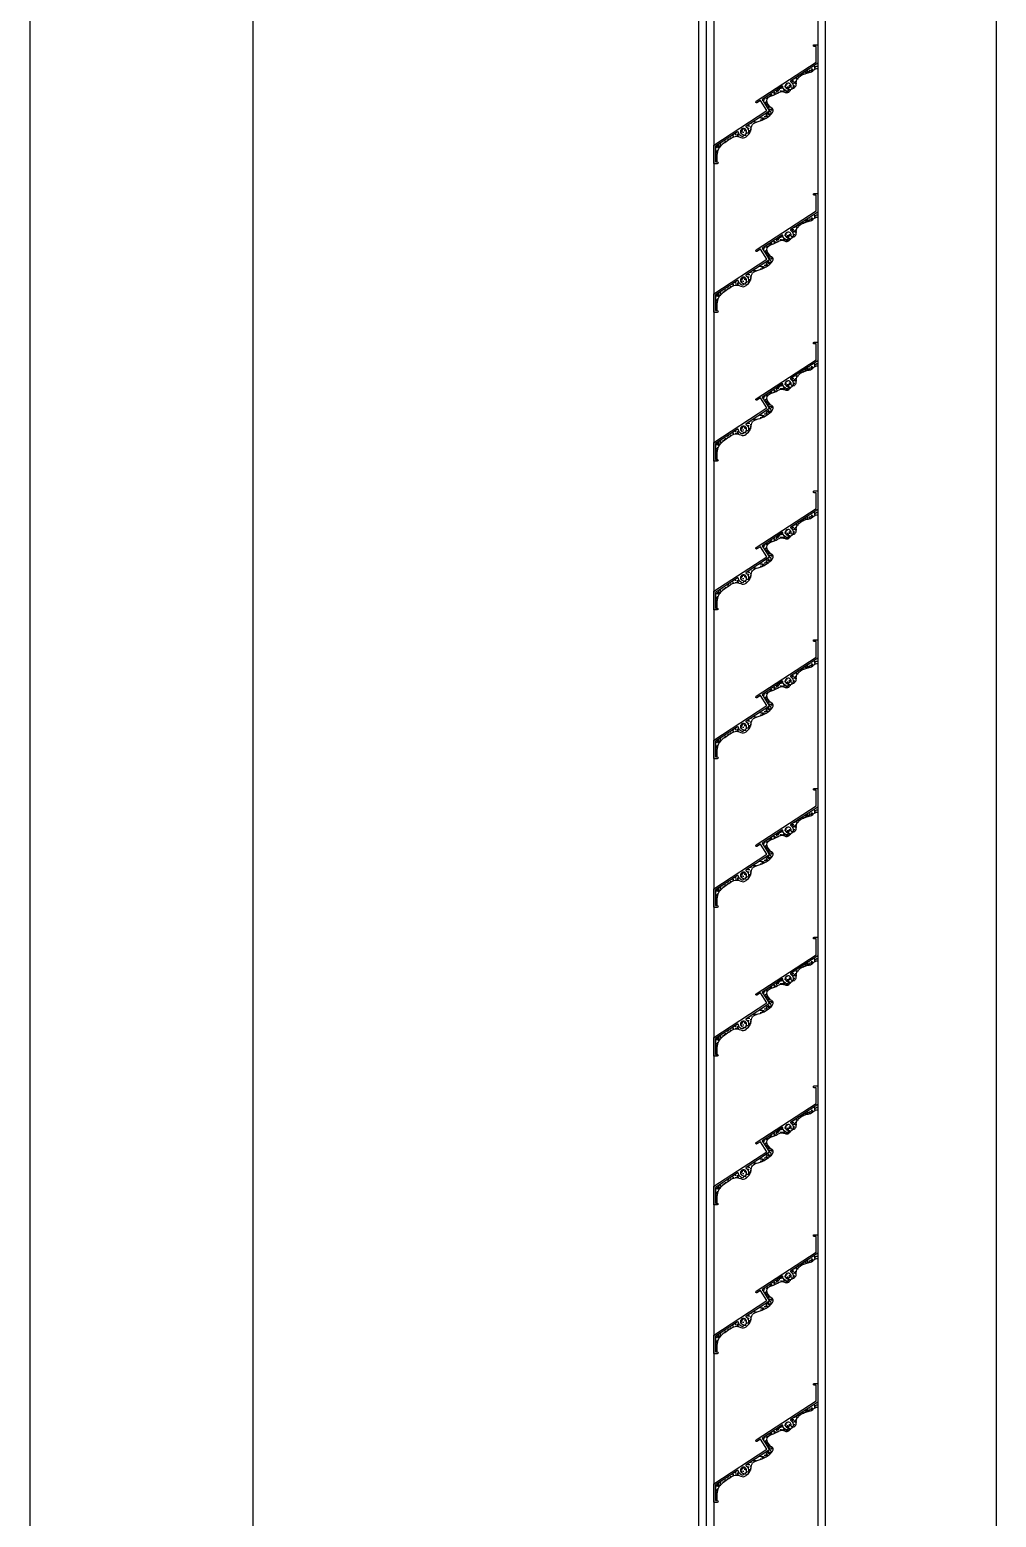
# Model space of a CAD drawing. Header units: millimetres. Extents: x 19868 to 801382, y -4805 to 85279.
# Drawn here: x 537788 to 538438, y 49369 to 50369 of the extents above; entities that cross this region are included whole.
import ezdxf

# ---------------------------------------------------------------- set-up
doc = ezdxf.new("R2010")
doc.units = ezdxf.units.MM
doc.header["$LTSCALE"] = 250
for name, color, linetype in [('A-ELE-8', 8, 'Continuous'), ('A-ETC-8', 8, 'Continuous'), ('INSUL', 8, 'Continuous')]:
    doc.layers.add(name, color=color, linetype=linetype)

# ---------------------------------------------------------------- blocks, each defined once
blk = doc.blocks.new('그릴_3.8')
at = {"layer": 'INSUL'}
h = blk.add_hatch(dxfattribs=at)
h.set_pattern_fill('AR-SAND', color=256, scale=0.05)
h.set_pattern_definition([(37.5, (-44927.3643, 116534.0197), (-0.080001565, 2.447066187), [0, -1.9304, 0, -2.159, 0, -2.06375]), (7.5, (-44927.3643, 116534.0197), (2.24761642, 3.5841255), [0, -1.0414, 0, -1.7399, 0, -0.66675]), (327.5, (-44928.9264, 116534.0197), (3.95496185, 0.007185923), [0, -0.635, 0, -2.286, 0, -2.9845]), (317.5, (-44928.9264, 116534.0197), (3.81778226, 1.11464662), [0, -0.3175, 0, -1.4986, 0, -1.7145])])
edge = h.paths.add_edge_path()
edge.add_arc((-61.9, 2655.9), 0.3, 300.425, 417, ccw=False)
edge.add_arc((-60, 2652.6), 3.5, 480.425, 551.1734)
edge.add_arc((-62.7, 2652.1), 0.75, 191.1734, 371.1734)
edge.add_arc((-60, 2652.6), 2, -77.1734, 191.1734, ccw=False)
edge.add_arc((-59.4, 2649.9), 0.75, 462.8266, 642.8266)
edge.add_arc((-60, 2652.6), 3.5, 282.8266, 353.575)
edge.add_arc((-56.2, 2652.2), 0.3, 417, 533.575, ccw=False)
edge.add_line((-56.1, 2652.5), (-42.5, 2643.6))
edge.add_line((-42.5, 2643.6), (-47.5, 2635.9))
edge.add_line((-47.5, 2635.9), (-31.8, 2625.7))
edge.add_arc((-31.9, 2625.4), 0.3, 300.425, 417, ccw=False)
edge.add_arc((-30, 2622.2), 3.5, 480.425, 551.1734)
edge.add_arc((-32.7, 2621.6), 0.75, 191.1734, 371.1734)
edge.add_arc((-30, 2622.2), 2, -77.1734, 191.1734, ccw=False)
edge.add_arc((-29.4, 2619.5), 0.75, 462.8266, 642.8266)
edge.add_arc((-30, 2622.2), 3.5, 282.8266, 353.575)
edge.add_arc((-26.2, 2621.7), 0.3, 417, 533.575, ccw=False)
edge.add_line((-26.1, 2622), (-11.2, 2612.3))
edge.add_line((-11.2, 2612.3), (-11.2, 2601.7))
edge.add_line((-11.2, 2601.7), (-12.4, 2601.7))
edge.add_spline(control_points=[(-12.4, 2601.7), (-12.3, 2604.7), (-12, 2611.1), (-19, 2615.8), (-25, 2620.2), (-30.1, 2616.8), (-33.3, 2619.7), (-35.1, 2622.6), (-35.4, 2628.6), (-43.4, 2628.5), (-52.1, 2636.3), (-46.9, 2638.9), (-43.8, 2645.4), (-51.5, 2646.6), (-55.6, 2650), (-60, 2647.2), (-61.9, 2651), (-65.7, 2651.6), (-65.2, 2655.6), (-67.3, 2659.5), (-71.7, 2661.3), (-76.2, 2661.9), (-78, 2664.7), (-79.7, 2664.6), (-80, 2664.5)], knot_values=[0, 0, 0, 0, 8.9034, 16.97259, 24.38656, 28.46406, 32.37605, 35.25096, 38.89017, 48.28531, 57.32299, 58.52776, 64.92064, 71.79387, 76.25878, 80.21728, 83.01093, 86.97904, 89.31499, 93.48817, 99.63572, 102.71012, 106.9027, 107.7154, 107.7154, 107.7154, 107.7154], degree=3, periodic=0)
edge.add_line((-80, 2664.5), (-80, 2668))
edge.add_line((-80, 2668), (-61.8, 2656.2))
h = blk.add_hatch(dxfattribs=at)
h.set_pattern_fill('AR-SAND', color=256, scale=0.05)
h.set_pattern_definition([(37.5, (-44927.3643, 116434.0197), (-0.080001565, 2.447066187), [0, -1.9304, 0, -2.159, 0, -2.06375]), (7.5, (-44927.3643, 116434.0197), (2.24761642, 3.5841255), [0, -1.0414, 0, -1.7399, 0, -0.66675]), (327.5, (-44928.9264, 116434.0197), (3.95496185, 0.007185923), [0, -0.635, 0, -2.286, 0, -2.9845]), (317.5, (-44928.9264, 116434.0197), (3.81778226, 1.11464662), [0, -0.3175, 0, -1.4986, 0, -1.7145])])
edge = h.paths.add_edge_path()
edge.add_arc((-61.9, 2555.9), 0.3, 300.425, 417, ccw=False)
edge.add_arc((-60, 2552.6), 3.5, 480.425, 551.1734)
edge.add_arc((-62.7, 2552.1), 0.75, 191.1734, 371.1734)
edge.add_arc((-60, 2552.6), 2, -77.1734, 191.1734, ccw=False)
edge.add_arc((-59.4, 2549.9), 0.75, 462.8266, 642.8266)
edge.add_arc((-60, 2552.6), 3.5, 282.8266, 353.575)
edge.add_arc((-56.2, 2552.2), 0.3, 417, 533.575, ccw=False)
edge.add_line((-56.1, 2552.5), (-42.5, 2543.6))
edge.add_line((-42.5, 2543.6), (-47.5, 2535.9))
edge.add_line((-47.5, 2535.9), (-31.8, 2525.7))
edge.add_arc((-31.9, 2525.4), 0.3, 300.425, 417, ccw=False)
edge.add_arc((-30, 2522.2), 3.5, 480.425, 551.1734)
edge.add_arc((-32.7, 2521.6), 0.75, 191.1734, 371.1734)
edge.add_arc((-30, 2522.2), 2, -77.1734, 191.1734, ccw=False)
edge.add_arc((-29.4, 2519.5), 0.75, 462.8266, 642.8266)
edge.add_arc((-30, 2522.2), 3.5, 282.8266, 353.575)
edge.add_arc((-26.2, 2521.7), 0.3, 417, 533.575, ccw=False)
edge.add_line((-26.1, 2522), (-11.2, 2512.3))
edge.add_line((-11.2, 2512.3), (-11.2, 2501.7))
edge.add_line((-11.2, 2501.7), (-12.4, 2501.7))
edge.add_spline(control_points=[(-12.4, 2501.7), (-12.3, 2504.7), (-12, 2511.1), (-19, 2515.8), (-25, 2520.2), (-30.1, 2516.8), (-33.3, 2519.7), (-35.1, 2522.6), (-35.4, 2528.6), (-43.4, 2528.5), (-52.1, 2536.3), (-46.9, 2538.9), (-43.8, 2545.4), (-51.5, 2546.6), (-55.6, 2550), (-60, 2547.2), (-61.9, 2551), (-65.7, 2551.6), (-65.2, 2555.6), (-67.3, 2559.5), (-71.7, 2561.3), (-76.2, 2561.9), (-78, 2564.7), (-79.7, 2564.6), (-80, 2564.5)], knot_values=[0, 0, 0, 0, 8.9034, 16.97259, 24.38656, 28.46406, 32.37605, 35.25096, 38.89017, 48.28531, 57.32299, 58.52776, 64.92064, 71.79387, 76.25878, 80.21728, 83.01093, 86.97904, 89.31499, 93.48817, 99.63572, 102.71012, 106.9027, 107.7154, 107.7154, 107.7154, 107.7154], degree=3, periodic=0)
edge.add_line((-80, 2564.5), (-80, 2568))
edge.add_line((-80, 2568), (-61.8, 2556.2))
h = blk.add_hatch(dxfattribs=at)
h.set_pattern_fill('AR-SAND', color=256, scale=0.05)
h.set_pattern_definition([(37.5, (-44927.3643, 116334.0197), (-0.080001565, 2.447066187), [0, -1.9304, 0, -2.159, 0, -2.06375]), (7.5, (-44927.3643, 116334.0197), (2.24761642, 3.5841255), [0, -1.0414, 0, -1.7399, 0, -0.66675]), (327.5, (-44928.9264, 116334.0197), (3.95496185, 0.007185923), [0, -0.635, 0, -2.286, 0, -2.9845]), (317.5, (-44928.9264, 116334.0197), (3.81778226, 1.11464662), [0, -0.3175, 0, -1.4986, 0, -1.7145])])
edge = h.paths.add_edge_path()
edge.add_arc((-61.9, 2455.9), 0.3, 300.425, 417, ccw=False)
edge.add_arc((-60, 2452.6), 3.5, 480.425, 551.1734)
edge.add_arc((-62.7, 2452.1), 0.75, 191.1734, 371.1734)
edge.add_arc((-60, 2452.6), 2, -77.1734, 191.1734, ccw=False)
edge.add_arc((-59.4, 2449.9), 0.75, 462.8266, 642.8266)
edge.add_arc((-60, 2452.6), 3.5, 282.8266, 353.575)
edge.add_arc((-56.2, 2452.2), 0.3, 417, 533.575, ccw=False)
edge.add_line((-56.1, 2452.5), (-42.5, 2443.6))
edge.add_line((-42.5, 2443.6), (-47.5, 2435.9))
edge.add_line((-47.5, 2435.9), (-31.8, 2425.7))
edge.add_arc((-31.9, 2425.4), 0.3, 300.425, 417, ccw=False)
edge.add_arc((-30, 2422.2), 3.5, 480.425, 551.1734)
edge.add_arc((-32.7, 2421.6), 0.75, 191.1734, 371.1734)
edge.add_arc((-30, 2422.2), 2, -77.1734, 191.1734, ccw=False)
edge.add_arc((-29.4, 2419.5), 0.75, 462.8266, 642.8266)
edge.add_arc((-30, 2422.2), 3.5, 282.8266, 353.575)
edge.add_arc((-26.2, 2421.7), 0.3, 417, 533.575, ccw=False)
edge.add_line((-26.1, 2422), (-11.2, 2412.3))
edge.add_line((-11.2, 2412.3), (-11.2, 2401.7))
edge.add_line((-11.2, 2401.7), (-12.4, 2401.7))
edge.add_spline(control_points=[(-12.4, 2401.7), (-12.3, 2404.7), (-12, 2411.1), (-19, 2415.8), (-25, 2420.2), (-30.1, 2416.8), (-33.3, 2419.7), (-35.1, 2422.6), (-35.4, 2428.6), (-43.4, 2428.5), (-52.1, 2436.3), (-46.9, 2438.9), (-43.8, 2445.4), (-51.5, 2446.6), (-55.6, 2450), (-60, 2447.2), (-61.9, 2451), (-65.7, 2451.6), (-65.2, 2455.6), (-67.3, 2459.5), (-71.7, 2461.3), (-76.2, 2461.9), (-78, 2464.7), (-79.7, 2464.6), (-80, 2464.5)], knot_values=[0, 0, 0, 0, 8.9034, 16.97259, 24.38656, 28.46406, 32.37605, 35.25096, 38.89017, 48.28531, 57.32299, 58.52776, 64.92064, 71.79387, 76.25878, 80.21728, 83.01093, 86.97904, 89.31499, 93.48817, 99.63572, 102.71012, 106.9027, 107.7154, 107.7154, 107.7154, 107.7154], degree=3, periodic=0)
edge.add_line((-80, 2464.5), (-80, 2468))
edge.add_line((-80, 2468), (-61.8, 2456.2))
h = blk.add_hatch(dxfattribs=at)
h.set_pattern_fill('AR-SAND', color=256, scale=0.05)
h.set_pattern_definition([(37.5, (-44927.3643, 116234.0197), (-0.080001565, 2.447066187), [0, -1.9304, 0, -2.159, 0, -2.06375]), (7.5, (-44927.3643, 116234.0197), (2.24761642, 3.5841255), [0, -1.0414, 0, -1.7399, 0, -0.66675]), (327.5, (-44928.9264, 116234.0197), (3.95496185, 0.007185923), [0, -0.635, 0, -2.286, 0, -2.9845]), (317.5, (-44928.9264, 116234.0197), (3.81778226, 1.11464662), [0, -0.3175, 0, -1.4986, 0, -1.7145])])
edge = h.paths.add_edge_path()
edge.add_arc((-61.9, 2355.9), 0.3, 300.425, 417, ccw=False)
edge.add_arc((-60, 2352.6), 3.5, 480.425, 551.1734)
edge.add_arc((-62.7, 2352.1), 0.75, 191.1734, 371.1734)
edge.add_arc((-60, 2352.6), 2, -77.1734, 191.1734, ccw=False)
edge.add_arc((-59.4, 2349.9), 0.75, 462.8266, 642.8266)
edge.add_arc((-60, 2352.6), 3.5, 282.8266, 353.575)
edge.add_arc((-56.2, 2352.2), 0.3, 417, 533.575, ccw=False)
edge.add_line((-56.1, 2352.5), (-42.5, 2343.6))
edge.add_line((-42.5, 2343.6), (-47.5, 2335.9))
edge.add_line((-47.5, 2335.9), (-31.8, 2325.7))
edge.add_arc((-31.9, 2325.4), 0.3, 300.425, 417, ccw=False)
edge.add_arc((-30, 2322.2), 3.5, 480.425, 551.1734)
edge.add_arc((-32.7, 2321.6), 0.75, 191.1734, 371.1734)
edge.add_arc((-30, 2322.2), 2, -77.1734, 191.1734, ccw=False)
edge.add_arc((-29.4, 2319.5), 0.75, 462.8266, 642.8266)
edge.add_arc((-30, 2322.2), 3.5, 282.8266, 353.575)
edge.add_arc((-26.2, 2321.7), 0.3, 417, 533.575, ccw=False)
edge.add_line((-26.1, 2322), (-11.2, 2312.3))
edge.add_line((-11.2, 2312.3), (-11.2, 2301.7))
edge.add_line((-11.2, 2301.7), (-12.4, 2301.7))
edge.add_spline(control_points=[(-12.4, 2301.7), (-12.3, 2304.7), (-12, 2311.1), (-19, 2315.8), (-25, 2320.2), (-30.1, 2316.8), (-33.3, 2319.7), (-35.1, 2322.6), (-35.4, 2328.6), (-43.4, 2328.5), (-52.1, 2336.3), (-46.9, 2338.9), (-43.8, 2345.4), (-51.5, 2346.6), (-55.6, 2350), (-60, 2347.2), (-61.9, 2351), (-65.7, 2351.6), (-65.2, 2355.6), (-67.3, 2359.5), (-71.7, 2361.3), (-76.2, 2361.9), (-78, 2364.7), (-79.7, 2364.6), (-80, 2364.5)], knot_values=[0, 0, 0, 0, 8.9034, 16.97259, 24.38656, 28.46406, 32.37605, 35.25096, 38.89017, 48.28531, 57.32299, 58.52776, 64.92064, 71.79387, 76.25878, 80.21728, 83.01093, 86.97904, 89.31499, 93.48817, 99.63572, 102.71012, 106.9027, 107.7154, 107.7154, 107.7154, 107.7154], degree=3, periodic=0)
edge.add_line((-80, 2364.5), (-80, 2368))
edge.add_line((-80, 2368), (-61.8, 2356.2))
h = blk.add_hatch(dxfattribs=at)
h.set_pattern_fill('AR-SAND', color=256, scale=0.05)
h.set_pattern_definition([(37.5, (-44927.3643, 116134.0197), (-0.080001565, 2.447066187), [0, -1.9304, 0, -2.159, 0, -2.06375]), (7.5, (-44927.3643, 116134.0197), (2.24761642, 3.5841255), [0, -1.0414, 0, -1.7399, 0, -0.66675]), (327.5, (-44928.9264, 116134.0197), (3.95496185, 0.007185923), [0, -0.635, 0, -2.286, 0, -2.9845]), (317.5, (-44928.9264, 116134.0197), (3.81778226, 1.11464662), [0, -0.3175, 0, -1.4986, 0, -1.7145])])
edge = h.paths.add_edge_path()
edge.add_arc((-61.9, 2255.9), 0.3, 300.425, 417, ccw=False)
edge.add_arc((-60, 2252.6), 3.5, 480.425, 551.1734)
edge.add_arc((-62.7, 2252.1), 0.75, 191.1734, 371.1734)
edge.add_arc((-60, 2252.6), 2, -77.1734, 191.1734, ccw=False)
edge.add_arc((-59.4, 2249.9), 0.75, 462.8266, 642.8266)
edge.add_arc((-60, 2252.6), 3.5, 282.8266, 353.575)
edge.add_arc((-56.2, 2252.2), 0.3, 417, 533.575, ccw=False)
edge.add_line((-56.1, 2252.5), (-42.5, 2243.6))
edge.add_line((-42.5, 2243.6), (-47.5, 2235.9))
edge.add_line((-47.5, 2235.9), (-31.8, 2225.7))
edge.add_arc((-31.9, 2225.4), 0.3, 300.425, 417, ccw=False)
edge.add_arc((-30, 2222.2), 3.5, 480.425, 551.1734)
edge.add_arc((-32.7, 2221.6), 0.75, 191.1734, 371.1734)
edge.add_arc((-30, 2222.2), 2, -77.1734, 191.1734, ccw=False)
edge.add_arc((-29.4, 2219.5), 0.75, 462.8266, 642.8266)
edge.add_arc((-30, 2222.2), 3.5, 282.8266, 353.575)
edge.add_arc((-26.2, 2221.7), 0.3, 417, 533.575, ccw=False)
edge.add_line((-26.1, 2222), (-11.2, 2212.3))
edge.add_line((-11.2, 2212.3), (-11.2, 2201.7))
edge.add_line((-11.2, 2201.7), (-12.4, 2201.7))
edge.add_spline(control_points=[(-12.4, 2201.7), (-12.3, 2204.7), (-12, 2211.1), (-19, 2215.8), (-25, 2220.2), (-30.1, 2216.8), (-33.3, 2219.7), (-35.1, 2222.6), (-35.4, 2228.6), (-43.4, 2228.5), (-52.1, 2236.3), (-46.9, 2238.9), (-43.8, 2245.4), (-51.5, 2246.6), (-55.6, 2250), (-60, 2247.2), (-61.9, 2251), (-65.7, 2251.6), (-65.2, 2255.6), (-67.3, 2259.5), (-71.7, 2261.3), (-76.2, 2261.9), (-78, 2264.7), (-79.7, 2264.6), (-80, 2264.5)], knot_values=[0, 0, 0, 0, 8.9034, 16.97259, 24.38656, 28.46406, 32.37605, 35.25096, 38.89017, 48.28531, 57.32299, 58.52776, 64.92064, 71.79387, 76.25878, 80.21728, 83.01093, 86.97904, 89.31499, 93.48817, 99.63572, 102.71012, 106.9027, 107.7154, 107.7154, 107.7154, 107.7154], degree=3, periodic=0)
edge.add_line((-80, 2264.5), (-80, 2268))
edge.add_line((-80, 2268), (-61.8, 2256.2))
h = blk.add_hatch(dxfattribs=at)
h.set_pattern_fill('AR-SAND', color=256, scale=0.05)
h.set_pattern_definition([(37.5, (-44927.3643, 116034.0197), (-0.080001565, 2.447066187), [0, -1.9304, 0, -2.159, 0, -2.06375]), (7.5, (-44927.3643, 116034.0197), (2.24761642, 3.5841255), [0, -1.0414, 0, -1.7399, 0, -0.66675]), (327.5, (-44928.9264, 116034.0197), (3.95496185, 0.007185923), [0, -0.635, 0, -2.286, 0, -2.9845]), (317.5, (-44928.9264, 116034.0197), (3.81778226, 1.11464662), [0, -0.3175, 0, -1.4986, 0, -1.7145])])
edge = h.paths.add_edge_path()
edge.add_arc((-61.9, 2155.9), 0.3, 300.425, 417, ccw=False)
edge.add_arc((-60, 2152.6), 3.5, 480.425, 551.1734)
edge.add_arc((-62.7, 2152.1), 0.75, 191.1734, 371.1734)
edge.add_arc((-60, 2152.6), 2, -77.1734, 191.1734, ccw=False)
edge.add_arc((-59.4, 2149.9), 0.75, 462.8266, 642.8266)
edge.add_arc((-60, 2152.6), 3.5, 282.8266, 353.575)
edge.add_arc((-56.2, 2152.2), 0.3, 417, 533.575, ccw=False)
edge.add_line((-56.1, 2152.5), (-42.5, 2143.6))
edge.add_line((-42.5, 2143.6), (-47.5, 2135.9))
edge.add_line((-47.5, 2135.9), (-31.8, 2125.7))
edge.add_arc((-31.9, 2125.4), 0.3, 300.425, 417, ccw=False)
edge.add_arc((-30, 2122.2), 3.5, 480.425, 551.1734)
edge.add_arc((-32.7, 2121.6), 0.75, 191.1734, 371.1734)
edge.add_arc((-30, 2122.2), 2, -77.1734, 191.1734, ccw=False)
edge.add_arc((-29.4, 2119.5), 0.75, 462.8266, 642.8266)
edge.add_arc((-30, 2122.2), 3.5, 282.8266, 353.575)
edge.add_arc((-26.2, 2121.7), 0.3, 417, 533.575, ccw=False)
edge.add_line((-26.1, 2122), (-11.2, 2112.3))
edge.add_line((-11.2, 2112.3), (-11.2, 2101.7))
edge.add_line((-11.2, 2101.7), (-12.4, 2101.7))
edge.add_spline(control_points=[(-12.4, 2101.7), (-12.3, 2104.7), (-12, 2111.1), (-19, 2115.8), (-25, 2120.2), (-30.1, 2116.8), (-33.3, 2119.7), (-35.1, 2122.6), (-35.4, 2128.6), (-43.4, 2128.5), (-52.1, 2136.3), (-46.9, 2138.9), (-43.8, 2145.4), (-51.5, 2146.6), (-55.6, 2150), (-60, 2147.2), (-61.9, 2151), (-65.7, 2151.6), (-65.2, 2155.6), (-67.3, 2159.5), (-71.7, 2161.3), (-76.2, 2161.9), (-78, 2164.7), (-79.7, 2164.6), (-80, 2164.5)], knot_values=[0, 0, 0, 0, 8.9034, 16.97259, 24.38656, 28.46406, 32.37605, 35.25096, 38.89017, 48.28531, 57.32299, 58.52776, 64.92064, 71.79387, 76.25878, 80.21728, 83.01093, 86.97904, 89.31499, 93.48817, 99.63572, 102.71012, 106.9027, 107.7154, 107.7154, 107.7154, 107.7154], degree=3, periodic=0)
edge.add_line((-80, 2164.5), (-80, 2168))
edge.add_line((-80, 2168), (-61.8, 2156.2))
h = blk.add_hatch(dxfattribs=at)
h.set_pattern_fill('AR-SAND', color=256, scale=0.05)
h.set_pattern_definition([(37.5, (-44927.3643, 115934.0197), (-0.080001565, 2.447066187), [0, -1.9304, 0, -2.159, 0, -2.06375]), (7.5, (-44927.3643, 115934.0197), (2.24761642, 3.5841255), [0, -1.0414, 0, -1.7399, 0, -0.66675]), (327.5, (-44928.9264, 115934.0197), (3.95496185, 0.007185923), [0, -0.635, 0, -2.286, 0, -2.9845]), (317.5, (-44928.9264, 115934.0197), (3.81778226, 1.11464662), [0, -0.3175, 0, -1.4986, 0, -1.7145])])
edge = h.paths.add_edge_path()
edge.add_arc((-61.9, 2055.9), 0.3, 300.425, 417, ccw=False)
edge.add_arc((-60, 2052.6), 3.5, 480.425, 551.1734)
edge.add_arc((-62.7, 2052.1), 0.75, 191.1734, 371.1734)
edge.add_arc((-60, 2052.6), 2, -77.1734, 191.1734, ccw=False)
edge.add_arc((-59.4, 2049.9), 0.75, 462.8266, 642.8266)
edge.add_arc((-60, 2052.6), 3.5, 282.8266, 353.575)
edge.add_arc((-56.2, 2052.2), 0.3, 417, 533.575, ccw=False)
edge.add_line((-56.1, 2052.5), (-42.5, 2043.6))
edge.add_line((-42.5, 2043.6), (-47.5, 2035.9))
edge.add_line((-47.5, 2035.9), (-31.8, 2025.7))
edge.add_arc((-31.9, 2025.4), 0.3, 300.425, 417, ccw=False)
edge.add_arc((-30, 2022.2), 3.5, 480.425, 551.1734)
edge.add_arc((-32.7, 2021.6), 0.75, 191.1734, 371.1734)
edge.add_arc((-30, 2022.2), 2, -77.1734, 191.1734, ccw=False)
edge.add_arc((-29.4, 2019.5), 0.75, 462.8266, 642.8266)
edge.add_arc((-30, 2022.2), 3.5, 282.8266, 353.575)
edge.add_arc((-26.2, 2021.7), 0.3, 417, 533.575, ccw=False)
edge.add_line((-26.1, 2022), (-11.2, 2012.3))
edge.add_line((-11.2, 2012.3), (-11.2, 2001.7))
edge.add_line((-11.2, 2001.7), (-12.4, 2001.7))
edge.add_spline(control_points=[(-12.4, 2001.7), (-12.3, 2004.7), (-12, 2011.1), (-19, 2015.8), (-25, 2020.2), (-30.1, 2016.8), (-33.3, 2019.7), (-35.1, 2022.6), (-35.4, 2028.6), (-43.4, 2028.5), (-52.1, 2036.3), (-46.9, 2038.9), (-43.8, 2045.4), (-51.5, 2046.6), (-55.6, 2050), (-60, 2047.2), (-61.9, 2051), (-65.7, 2051.6), (-65.2, 2055.6), (-67.3, 2059.5), (-71.7, 2061.3), (-76.2, 2061.9), (-78, 2064.7), (-79.7, 2064.6), (-80, 2064.5)], knot_values=[0, 0, 0, 0, 8.9034, 16.97259, 24.38656, 28.46406, 32.37605, 35.25096, 38.89017, 48.28531, 57.32299, 58.52776, 64.92064, 71.79387, 76.25878, 80.21728, 83.01093, 86.97904, 89.31499, 93.48817, 99.63572, 102.71012, 106.9027, 107.7154, 107.7154, 107.7154, 107.7154], degree=3, periodic=0)
edge.add_line((-80, 2064.5), (-80, 2068))
edge.add_line((-80, 2068), (-61.8, 2056.2))
h = blk.add_hatch(dxfattribs=at)
h.set_pattern_fill('AR-SAND', color=256, scale=0.05)
h.set_pattern_definition([(37.5, (-44927.3643, 115834.0197), (-0.080001565, 2.447066187), [0, -1.9304, 0, -2.159, 0, -2.06375]), (7.5, (-44927.3643, 115834.0197), (2.24761642, 3.5841255), [0, -1.0414, 0, -1.7399, 0, -0.66675]), (327.5, (-44928.9264, 115834.0197), (3.95496185, 0.007185923), [0, -0.635, 0, -2.286, 0, -2.9845]), (317.5, (-44928.9264, 115834.0197), (3.81778226, 1.11464662), [0, -0.3175, 0, -1.4986, 0, -1.7145])])
edge = h.paths.add_edge_path()
edge.add_arc((-61.9, 1955.9), 0.3, 300.425, 417, ccw=False)
edge.add_arc((-60, 1952.6), 3.5, 480.425, 551.1734)
edge.add_arc((-62.7, 1952.1), 0.75, 191.1734, 371.1734)
edge.add_arc((-60, 1952.6), 2, -77.1734, 191.1734, ccw=False)
edge.add_arc((-59.4, 1949.9), 0.75, 462.8266, 642.8266)
edge.add_arc((-60, 1952.6), 3.5, 282.8266, 353.575)
edge.add_arc((-56.2, 1952.2), 0.3, 417, 533.575, ccw=False)
edge.add_line((-56.1, 1952.5), (-42.5, 1943.6))
edge.add_line((-42.5, 1943.6), (-47.5, 1935.9))
edge.add_line((-47.5, 1935.9), (-31.8, 1925.7))
edge.add_arc((-31.9, 1925.4), 0.3, 300.425, 417, ccw=False)
edge.add_arc((-30, 1922.2), 3.5, 480.425, 551.1734)
edge.add_arc((-32.7, 1921.6), 0.75, 191.1734, 371.1734)
edge.add_arc((-30, 1922.2), 2, -77.1734, 191.1734, ccw=False)
edge.add_arc((-29.4, 1919.5), 0.75, 462.8266, 642.8266)
edge.add_arc((-30, 1922.2), 3.5, 282.8266, 353.575)
edge.add_arc((-26.2, 1921.7), 0.3, 417, 533.575, ccw=False)
edge.add_line((-26.1, 1922), (-11.2, 1912.3))
edge.add_line((-11.2, 1912.3), (-11.2, 1901.7))
edge.add_line((-11.2, 1901.7), (-12.4, 1901.7))
edge.add_spline(control_points=[(-12.4, 1901.7), (-12.3, 1904.7), (-12, 1911.1), (-19, 1915.8), (-25, 1920.2), (-30.1, 1916.8), (-33.3, 1919.7), (-35.1, 1922.6), (-35.4, 1928.6), (-43.4, 1928.5), (-52.1, 1936.3), (-46.9, 1938.9), (-43.8, 1945.4), (-51.5, 1946.6), (-55.6, 1950), (-60, 1947.2), (-61.9, 1951), (-65.7, 1951.6), (-65.2, 1955.6), (-67.3, 1959.5), (-71.7, 1961.3), (-76.2, 1961.9), (-78, 1964.7), (-79.7, 1964.6), (-80, 1964.5)], knot_values=[0, 0, 0, 0, 8.9034, 16.97259, 24.38656, 28.46406, 32.37605, 35.25096, 38.89017, 48.28531, 57.32299, 58.52776, 64.92064, 71.79387, 76.25878, 80.21728, 83.01093, 86.97904, 89.31499, 93.48817, 99.63572, 102.71012, 106.9027, 107.7154, 107.7154, 107.7154, 107.7154], degree=3, periodic=0)
edge.add_line((-80, 1964.5), (-80, 1968))
edge.add_line((-80, 1968), (-61.8, 1956.2))
h = blk.add_hatch(dxfattribs=at)
h.set_pattern_fill('AR-SAND', color=256, scale=0.05)
h.set_pattern_definition([(37.5, (-44927.3643, 115734.0197), (-0.080001565, 2.447066187), [0, -1.9304, 0, -2.159, 0, -2.06375]), (7.5, (-44927.3643, 115734.0197), (2.24761642, 3.5841255), [0, -1.0414, 0, -1.7399, 0, -0.66675]), (327.5, (-44928.9264, 115734.0197), (3.95496185, 0.007185923), [0, -0.635, 0, -2.286, 0, -2.9845]), (317.5, (-44928.9264, 115734.0197), (3.81778226, 1.11464662), [0, -0.3175, 0, -1.4986, 0, -1.7145])])
edge = h.paths.add_edge_path()
edge.add_arc((-61.9, 1855.9), 0.3, 300.425, 417, ccw=False)
edge.add_arc((-60, 1852.6), 3.5, 480.425, 551.1734)
edge.add_arc((-62.7, 1852.1), 0.75, 191.1734, 371.1734)
edge.add_arc((-60, 1852.6), 2, -77.1734, 191.1734, ccw=False)
edge.add_arc((-59.4, 1849.9), 0.75, 462.8266, 642.8266)
edge.add_arc((-60, 1852.6), 3.5, 282.8266, 353.575)
edge.add_arc((-56.2, 1852.2), 0.3, 417, 533.575, ccw=False)
edge.add_line((-56.1, 1852.5), (-42.5, 1843.6))
edge.add_line((-42.5, 1843.6), (-47.5, 1835.9))
edge.add_line((-47.5, 1835.9), (-31.8, 1825.7))
edge.add_arc((-31.9, 1825.4), 0.3, 300.425, 417, ccw=False)
edge.add_arc((-30, 1822.2), 3.5, 480.425, 551.1734)
edge.add_arc((-32.7, 1821.6), 0.75, 191.1734, 371.1734)
edge.add_arc((-30, 1822.2), 2, -77.1734, 191.1734, ccw=False)
edge.add_arc((-29.4, 1819.5), 0.75, 462.8266, 642.8266)
edge.add_arc((-30, 1822.2), 3.5, 282.8266, 353.575)
edge.add_arc((-26.2, 1821.7), 0.3, 417, 533.575, ccw=False)
edge.add_line((-26.1, 1822), (-11.2, 1812.3))
edge.add_line((-11.2, 1812.3), (-11.2, 1801.7))
edge.add_line((-11.2, 1801.7), (-12.4, 1801.7))
edge.add_spline(control_points=[(-12.4, 1801.7), (-12.3, 1804.7), (-12, 1811.1), (-19, 1815.8), (-25, 1820.2), (-30.1, 1816.8), (-33.3, 1819.7), (-35.1, 1822.6), (-35.4, 1828.6), (-43.4, 1828.5), (-52.1, 1836.3), (-46.9, 1838.9), (-43.8, 1845.4), (-51.5, 1846.6), (-55.6, 1850), (-60, 1847.2), (-61.9, 1851), (-65.7, 1851.6), (-65.2, 1855.6), (-67.3, 1859.5), (-71.7, 1861.3), (-76.2, 1861.9), (-78, 1864.7), (-79.7, 1864.6), (-80, 1864.5)], knot_values=[0, 0, 0, 0, 8.9034, 16.97259, 24.38656, 28.46406, 32.37605, 35.25096, 38.89017, 48.28531, 57.32299, 58.52776, 64.92064, 71.79387, 76.25878, 80.21728, 83.01093, 86.97904, 89.31499, 93.48817, 99.63572, 102.71012, 106.9027, 107.7154, 107.7154, 107.7154, 107.7154], degree=3, periodic=0)
edge.add_line((-80, 1864.5), (-80, 1868))
edge.add_line((-80, 1868), (-61.8, 1856.2))
h = blk.add_hatch(dxfattribs=at)
h.set_pattern_fill('AR-SAND', color=256, scale=0.05)
h.set_pattern_definition([(37.5, (-44927.3643, 115634.0197), (-0.080001565, 2.447066187), [0, -1.9304, 0, -2.159, 0, -2.06375]), (7.5, (-44927.3643, 115634.0197), (2.24761642, 3.5841255), [0, -1.0414, 0, -1.7399, 0, -0.66675]), (327.5, (-44928.9264, 115634.0197), (3.95496185, 0.007185923), [0, -0.635, 0, -2.286, 0, -2.9845]), (317.5, (-44928.9264, 115634.0197), (3.81778226, 1.11464662), [0, -0.3175, 0, -1.4986, 0, -1.7145])])
edge = h.paths.add_edge_path()
edge.add_arc((-61.9, 1755.9), 0.3, 300.425, 417, ccw=False)
edge.add_arc((-60, 1752.6), 3.5, 480.425, 551.1734)
edge.add_arc((-62.7, 1752.1), 0.75, 191.1734, 371.1734)
edge.add_arc((-60, 1752.6), 2, -77.1734, 191.1734, ccw=False)
edge.add_arc((-59.4, 1749.9), 0.75, 462.8266, 642.8266)
edge.add_arc((-60, 1752.6), 3.5, 282.8266, 353.575)
edge.add_arc((-56.2, 1752.2), 0.3, 417, 533.575, ccw=False)
edge.add_line((-56.1, 1752.5), (-42.5, 1743.6))
edge.add_line((-42.5, 1743.6), (-47.5, 1735.9))
edge.add_line((-47.5, 1735.9), (-31.8, 1725.7))
edge.add_arc((-31.9, 1725.4), 0.3, 300.425, 417, ccw=False)
edge.add_arc((-30, 1722.2), 3.5, 480.425, 551.1734)
edge.add_arc((-32.7, 1721.6), 0.75, 191.1734, 371.1734)
edge.add_arc((-30, 1722.2), 2, -77.1734, 191.1734, ccw=False)
edge.add_arc((-29.4, 1719.5), 0.75, 462.8266, 642.8266)
edge.add_arc((-30, 1722.2), 3.5, 282.8266, 353.575)
edge.add_arc((-26.2, 1721.7), 0.3, 417, 533.575, ccw=False)
edge.add_line((-26.1, 1722), (-11.2, 1712.3))
edge.add_line((-11.2, 1712.3), (-11.2, 1701.7))
edge.add_line((-11.2, 1701.7), (-12.4, 1701.7))
edge.add_spline(control_points=[(-12.4, 1701.7), (-12.3, 1704.7), (-12, 1711.1), (-19, 1715.8), (-25, 1720.2), (-30.1, 1716.8), (-33.3, 1719.7), (-35.1, 1722.6), (-35.4, 1728.6), (-43.4, 1728.5), (-52.1, 1736.3), (-46.9, 1738.9), (-43.8, 1745.4), (-51.5, 1746.6), (-55.6, 1750), (-60, 1747.2), (-61.9, 1751), (-65.7, 1751.6), (-65.2, 1755.6), (-67.3, 1759.5), (-71.7, 1761.3), (-76.2, 1761.9), (-78, 1764.7), (-79.7, 1764.6), (-80, 1764.5)], knot_values=[0, 0, 0, 0, 8.9034, 16.97259, 24.38656, 28.46406, 32.37605, 35.25096, 38.89017, 48.28531, 57.32299, 58.52776, 64.92064, 71.79387, 76.25878, 80.21728, 83.01093, 86.97904, 89.31499, 93.48817, 99.63572, 102.71012, 106.9027, 107.7154, 107.7154, 107.7154, 107.7154], degree=3, periodic=0)
edge.add_line((-80, 1764.5), (-80, 1768))
edge.add_line((-80, 1768), (-61.8, 1756.2))
for p, q in [((-200, 3720), (-200, 273.5)), ((0, 80), (0, 3720)), ((-80, 3700.2), (-80, 80)), ((-85, 3699.8), (-85, 80)), ((-10, 3699.7), (-10, 99.7)), ((-5, 3699.8), (-5, 80))]:
    blk.add_line(p, q, dxfattribs=at)
at = {"layer": 'INSUL', "elevation": 0}
for points in [[(-77.6, 2679.3, 1), (-77.6, 2680.5), (-79.7, 2680.5, 0.41421), (-80, 2680.2), (-80, 2668), (-61.8, 2656.2, -0.55759), (-61.8, 2655.6, 0.31889), (-63.4, 2651.9, 1), (-62, 2652.2, -2.3658), (-59.6, 2650.7, 1), (-59.2, 2649.2, 0.31889), (-56.5, 2652.2, -0.55759), (-56.1, 2652.5), (-42.5, 2643.6), (-47.5, 2635.9), (-31.8, 2625.7, -0.55759), (-31.8, 2625.2, 0.31889), (-33.4, 2621.5, 1), (-32, 2621.8, -2.3658), (-29.6, 2620.2, 1), (-29.2, 2618.8, 0.31889), (-26.5, 2621.8, -0.55759), (-26.1, 2622), (-11.2, 2612.3), (-11.2, 2601.7), (-12.4, 2601.7, 1), (-12.4, 2600.5), (-10.3, 2600.5, 0.41421), (-10, 2600.8), (-10, 2613), (-45.8, 2636.3), (-41.5, 2643), (-39.1, 2641.5, 1), (-38.5, 2642.5), (-78.8, 2668.7), (-78.8, 2679.3)], [(-77.6, 2579.3, 1), (-77.6, 2580.5), (-79.7, 2580.5, 0.41421), (-80, 2580.2), (-80, 2568), (-61.8, 2556.2, -0.55759), (-61.8, 2555.6, 0.31889), (-63.4, 2551.9, 1), (-62, 2552.2, -2.3658), (-59.6, 2550.7, 1), (-59.2, 2549.2, 0.31889), (-56.5, 2552.2, -0.55759), (-56.1, 2552.5), (-42.5, 2543.6), (-47.5, 2535.9), (-31.8, 2525.7, -0.55759), (-31.8, 2525.2, 0.31889), (-33.4, 2521.5, 1), (-32, 2521.8, -2.3658), (-29.6, 2520.2, 1), (-29.2, 2518.8, 0.31889), (-26.5, 2521.8, -0.55759), (-26.1, 2522), (-11.2, 2512.3), (-11.2, 2501.7), (-12.4, 2501.7, 1), (-12.4, 2500.5), (-10.3, 2500.5, 0.41421), (-10, 2500.8), (-10, 2513), (-45.8, 2536.3), (-41.5, 2543), (-39.1, 2541.5, 1), (-38.5, 2542.5), (-78.8, 2568.7), (-78.8, 2579.3)], [(-77.6, 2479.3, 1), (-77.6, 2480.5), (-79.7, 2480.5, 0.41421), (-80, 2480.2), (-80, 2468), (-61.8, 2456.2, -0.55759), (-61.8, 2455.6, 0.31889), (-63.4, 2451.9, 1), (-62, 2452.2, -2.3658), (-59.6, 2450.7, 1), (-59.2, 2449.2, 0.31889), (-56.5, 2452.2, -0.55759), (-56.1, 2452.5), (-42.5, 2443.6), (-47.5, 2435.9), (-31.8, 2425.7, -0.55759), (-31.8, 2425.2, 0.31889), (-33.4, 2421.5, 1), (-32, 2421.8, -2.3658), (-29.6, 2420.2, 1), (-29.2, 2418.8, 0.31889), (-26.5, 2421.8, -0.55759), (-26.1, 2422), (-11.2, 2412.3), (-11.2, 2401.7), (-12.4, 2401.7, 1), (-12.4, 2400.5), (-10.3, 2400.5, 0.41421), (-10, 2400.8), (-10, 2413), (-45.8, 2436.3), (-41.5, 2443), (-39.1, 2441.5, 1), (-38.5, 2442.5), (-78.8, 2468.7), (-78.8, 2479.3)], [(-77.6, 2379.3, 1), (-77.6, 2380.5), (-79.7, 2380.5, 0.41421), (-80, 2380.2), (-80, 2368), (-61.8, 2356.2, -0.55759), (-61.8, 2355.6, 0.31889), (-63.4, 2351.9, 1), (-62, 2352.2, -2.3658), (-59.6, 2350.7, 1), (-59.2, 2349.2, 0.31889), (-56.5, 2352.2, -0.55759), (-56.1, 2352.5), (-42.5, 2343.6), (-47.5, 2335.9), (-31.8, 2325.7, -0.55759), (-31.8, 2325.2, 0.31889), (-33.4, 2321.5, 1), (-32, 2321.8, -2.3658), (-29.6, 2320.2, 1), (-29.2, 2318.8, 0.31889), (-26.5, 2321.8, -0.55759), (-26.1, 2322), (-11.2, 2312.3), (-11.2, 2301.7), (-12.4, 2301.7, 1), (-12.4, 2300.5), (-10.3, 2300.5, 0.41421), (-10, 2300.8), (-10, 2313), (-45.8, 2336.3), (-41.5, 2343), (-39.1, 2341.5, 1), (-38.5, 2342.5), (-78.8, 2368.7), (-78.8, 2379.3)], [(-77.6, 2279.3, 1), (-77.6, 2280.5), (-79.7, 2280.5, 0.41421), (-80, 2280.2), (-80, 2268), (-61.8, 2256.2, -0.55759), (-61.8, 2255.6, 0.31889), (-63.4, 2251.9, 1), (-62, 2252.2, -2.3658), (-59.6, 2250.7, 1), (-59.2, 2249.2, 0.31889), (-56.5, 2252.2, -0.55759), (-56.1, 2252.5), (-42.5, 2243.6), (-47.5, 2235.9), (-31.8, 2225.7, -0.55759), (-31.8, 2225.2, 0.31889), (-33.4, 2221.5, 1), (-32, 2221.8, -2.3658), (-29.6, 2220.2, 1), (-29.2, 2218.8, 0.31889), (-26.5, 2221.8, -0.55759), (-26.1, 2222), (-11.2, 2212.3), (-11.2, 2201.7), (-12.4, 2201.7, 1), (-12.4, 2200.5), (-10.3, 2200.5, 0.41421), (-10, 2200.8), (-10, 2213), (-45.8, 2236.3), (-41.5, 2243), (-39.1, 2241.5, 1), (-38.5, 2242.5), (-78.8, 2268.7), (-78.8, 2279.3)], [(-77.6, 2179.3, 1), (-77.6, 2180.5), (-79.7, 2180.5, 0.41421), (-80, 2180.2), (-80, 2168), (-61.8, 2156.2, -0.55759), (-61.8, 2155.6, 0.31889), (-63.4, 2151.9, 1), (-62, 2152.2, -2.3658), (-59.6, 2150.7, 1), (-59.2, 2149.2, 0.31889), (-56.5, 2152.2, -0.55759), (-56.1, 2152.5), (-42.5, 2143.6), (-47.5, 2135.9), (-31.8, 2125.7, -0.55759), (-31.8, 2125.2, 0.31889), (-33.4, 2121.5, 1), (-32, 2121.8, -2.3658), (-29.6, 2120.2, 1), (-29.2, 2118.8, 0.31889), (-26.5, 2121.8, -0.55759), (-26.1, 2122), (-11.2, 2112.3), (-11.2, 2101.7), (-12.4, 2101.7, 1), (-12.4, 2100.5), (-10.3, 2100.5, 0.41421), (-10, 2100.8), (-10, 2113), (-45.8, 2136.3), (-41.5, 2143), (-39.1, 2141.5, 1), (-38.5, 2142.5), (-78.8, 2168.7), (-78.8, 2179.3)], [(-77.6, 2079.3, 1), (-77.6, 2080.5), (-79.7, 2080.5, 0.41421), (-80, 2080.2), (-80, 2068), (-61.8, 2056.2, -0.55759), (-61.8, 2055.6, 0.31889), (-63.4, 2051.9, 1), (-62, 2052.2, -2.3658), (-59.6, 2050.7, 1), (-59.2, 2049.2, 0.31889), (-56.5, 2052.2, -0.55759), (-56.1, 2052.5), (-42.5, 2043.6), (-47.5, 2035.9), (-31.8, 2025.7, -0.55759), (-31.8, 2025.2, 0.31889), (-33.4, 2021.5, 1), (-32, 2021.8, -2.3658), (-29.6, 2020.2, 1), (-29.2, 2018.8, 0.31889), (-26.5, 2021.8, -0.55759), (-26.1, 2022), (-11.2, 2012.3), (-11.2, 2001.7), (-12.4, 2001.7, 1), (-12.4, 2000.5), (-10.3, 2000.5, 0.41421), (-10, 2000.8), (-10, 2013), (-45.8, 2036.3), (-41.5, 2043), (-39.1, 2041.5, 1), (-38.5, 2042.5), (-78.8, 2068.7), (-78.8, 2079.3)], [(-77.6, 1979.3, 1), (-77.6, 1980.5), (-79.7, 1980.5, 0.41421), (-80, 1980.2), (-80, 1968), (-61.8, 1956.2, -0.55759), (-61.8, 1955.6, 0.31889), (-63.4, 1951.9, 1), (-62, 1952.2, -2.3658), (-59.6, 1950.7, 1), (-59.2, 1949.2, 0.31889), (-56.5, 1952.2, -0.55759), (-56.1, 1952.5), (-42.5, 1943.6), (-47.5, 1935.9), (-31.8, 1925.7, -0.55759), (-31.8, 1925.2, 0.31889), (-33.4, 1921.5, 1), (-32, 1921.8, -2.3658), (-29.6, 1920.2, 1), (-29.2, 1918.8, 0.31889), (-26.5, 1921.8, -0.55759), (-26.1, 1922), (-11.2, 1912.3), (-11.2, 1901.7), (-12.4, 1901.7, 1), (-12.4, 1900.5), (-10.3, 1900.5, 0.41421), (-10, 1900.8), (-10, 1913), (-45.8, 1936.3), (-41.5, 1943), (-39.1, 1941.5, 1), (-38.5, 1942.5), (-78.8, 1968.7), (-78.8, 1979.3)], [(-77.6, 1879.3, 1), (-77.6, 1880.5), (-79.7, 1880.5, 0.41421), (-80, 1880.2), (-80, 1868), (-61.8, 1856.2, -0.55759), (-61.8, 1855.6, 0.31889), (-63.4, 1851.9, 1), (-62, 1852.2, -2.3658), (-59.6, 1850.7, 1), (-59.2, 1849.2, 0.31889), (-56.5, 1852.2, -0.55759), (-56.1, 1852.5), (-42.5, 1843.6), (-47.5, 1835.9), (-31.8, 1825.7, -0.55759), (-31.8, 1825.2, 0.31889), (-33.4, 1821.5, 1), (-32, 1821.8, -2.3658), (-29.6, 1820.2, 1), (-29.2, 1818.8, 0.31889), (-26.5, 1821.8, -0.55759), (-26.1, 1822), (-11.2, 1812.3), (-11.2, 1801.7), (-12.4, 1801.7, 1), (-12.4, 1800.5), (-10.3, 1800.5, 0.41421), (-10, 1800.8), (-10, 1813), (-45.8, 1836.3), (-41.5, 1843), (-39.1, 1841.5, 1), (-38.5, 1842.5), (-78.8, 1868.7), (-78.8, 1879.3)], [(-77.6, 1779.3, 1), (-77.6, 1780.5), (-79.7, 1780.5, 0.41421), (-80, 1780.2), (-80, 1768), (-61.8, 1756.2, -0.55759), (-61.8, 1755.6, 0.31889), (-63.4, 1751.9, 1), (-62, 1752.2, -2.3658), (-59.6, 1750.7, 1), (-59.2, 1749.2, 0.31889), (-56.5, 1752.2, -0.55759), (-56.1, 1752.5), (-42.5, 1743.6), (-47.5, 1735.9), (-31.8, 1725.7, -0.55759), (-31.8, 1725.2, 0.31889), (-33.4, 1721.5, 1), (-32, 1721.8, -2.3658), (-29.6, 1720.2, 1), (-29.2, 1718.8, 0.31889), (-26.5, 1721.8, -0.55759), (-26.1, 1722), (-11.2, 1712.3), (-11.2, 1701.7), (-12.4, 1701.7, 1), (-12.4, 1700.5), (-10.3, 1700.5, 0.41421), (-10, 1700.8), (-10, 1713), (-45.8, 1736.3), (-41.5, 1743), (-39.1, 1741.5, 1), (-38.5, 1742.5), (-78.8, 1768.7), (-78.8, 1779.3)]]:
    blk.add_lwpolyline(points, format="xyb", close=True, dxfattribs=at)
at = {"layer": 'INSUL', "start_tangent": (0.04034, 0.99919), "end_tangent": (-0.99841, -0.0564)}
for points in [[(-12.4, 2601.7), (-13.4, 2610.5), (-19.3, 2616.1), (-26.2, 2618.8), (-30.1, 2617.8), (-33.3, 2620), (-34.8, 2622.5), (-35.6, 2626), (-43.9, 2630.4), (-49.5, 2637.5), (-48.5, 2638.2), (-45.9, 2644), (-51.9, 2647.4), (-56, 2649), (-59.9, 2648.3), (-61.9, 2650.3), (-65.2, 2652.5), (-65.4, 2654.8), (-67.2, 2658.6), (-72.7, 2661.4), (-75.7, 2662.3), (-79.2, 2664.5), (-80, 2664.5)], [(-12.4, 2501.7), (-13.4, 2510.5), (-19.3, 2516.1), (-26.2, 2518.8), (-30.1, 2517.8), (-33.3, 2520), (-34.8, 2522.5), (-35.6, 2526), (-43.9, 2530.4), (-49.5, 2537.5), (-48.5, 2538.2), (-45.9, 2544), (-51.9, 2547.4), (-56, 2549), (-59.9, 2548.3), (-61.9, 2550.3), (-65.2, 2552.5), (-65.4, 2554.8), (-67.2, 2558.6), (-72.7, 2561.4), (-75.7, 2562.3), (-79.2, 2564.5), (-80, 2564.5)], [(-12.4, 2401.7), (-13.4, 2410.5), (-19.3, 2416.1), (-26.2, 2418.8), (-30.1, 2417.8), (-33.3, 2420), (-34.8, 2422.5), (-35.6, 2426), (-43.9, 2430.4), (-49.5, 2437.5), (-48.5, 2438.2), (-45.9, 2444), (-51.9, 2447.4), (-56, 2449), (-59.9, 2448.3), (-61.9, 2450.3), (-65.2, 2452.5), (-65.4, 2454.8), (-67.2, 2458.6), (-72.7, 2461.4), (-75.7, 2462.3), (-79.2, 2464.5), (-80, 2464.5)], [(-12.4, 2301.7), (-13.4, 2310.5), (-19.3, 2316.1), (-26.2, 2318.8), (-30.1, 2317.8), (-33.3, 2320), (-34.8, 2322.5), (-35.6, 2326), (-43.9, 2330.4), (-49.5, 2337.5), (-48.5, 2338.2), (-45.9, 2344), (-51.9, 2347.4), (-56, 2349), (-59.9, 2348.3), (-61.9, 2350.3), (-65.2, 2352.5), (-65.4, 2354.8), (-67.2, 2358.6), (-72.7, 2361.4), (-75.7, 2362.3), (-79.2, 2364.5), (-80, 2364.5)], [(-12.4, 2201.7), (-13.4, 2210.5), (-19.3, 2216.1), (-26.2, 2218.8), (-30.1, 2217.8), (-33.3, 2220), (-34.8, 2222.5), (-35.6, 2226), (-43.9, 2230.4), (-49.5, 2237.5), (-48.5, 2238.2), (-45.9, 2244), (-51.9, 2247.4), (-56, 2249), (-59.9, 2248.3), (-61.9, 2250.3), (-65.2, 2252.5), (-65.4, 2254.8), (-67.2, 2258.6), (-72.7, 2261.4), (-75.7, 2262.3), (-79.2, 2264.5), (-80, 2264.5)], [(-12.4, 2101.7), (-13.4, 2110.5), (-19.3, 2116.1), (-26.2, 2118.8), (-30.1, 2117.8), (-33.3, 2120), (-34.8, 2122.5), (-35.6, 2126), (-43.9, 2130.4), (-49.5, 2137.5), (-48.5, 2138.2), (-45.9, 2144), (-51.9, 2147.4), (-56, 2149), (-59.9, 2148.3), (-61.9, 2150.3), (-65.2, 2152.5), (-65.4, 2154.8), (-67.2, 2158.6), (-72.7, 2161.4), (-75.7, 2162.3), (-79.2, 2164.5), (-80, 2164.5)], [(-12.4, 2001.7), (-13.4, 2010.5), (-19.3, 2016.1), (-26.2, 2018.8), (-30.1, 2017.8), (-33.3, 2020), (-34.8, 2022.5), (-35.6, 2026), (-43.9, 2030.4), (-49.5, 2037.5), (-48.5, 2038.2), (-45.9, 2044), (-51.9, 2047.4), (-56, 2049), (-59.9, 2048.3), (-61.9, 2050.3), (-65.2, 2052.5), (-65.4, 2054.8), (-67.2, 2058.6), (-72.7, 2061.4), (-75.7, 2062.3), (-79.2, 2064.5), (-80, 2064.5)], [(-12.4, 1901.7), (-13.4, 1910.5), (-19.3, 1916.1), (-26.2, 1918.8), (-30.1, 1917.8), (-33.3, 1920), (-34.8, 1922.5), (-35.6, 1926), (-43.9, 1930.4), (-49.5, 1937.5), (-48.5, 1938.2), (-45.9, 1944), (-51.9, 1947.4), (-56, 1949), (-59.9, 1948.3), (-61.9, 1950.3), (-65.2, 1952.5), (-65.4, 1954.8), (-67.2, 1958.6), (-72.7, 1961.4), (-75.7, 1962.3), (-79.2, 1964.5), (-80, 1964.5)], [(-12.4, 1801.7), (-13.4, 1810.5), (-19.3, 1816.1), (-26.2, 1818.8), (-30.1, 1817.8), (-33.3, 1820), (-34.8, 1822.5), (-35.6, 1826), (-43.9, 1830.4), (-49.5, 1837.5), (-48.5, 1838.2), (-45.9, 1844), (-51.9, 1847.4), (-56, 1849), (-59.9, 1848.3), (-61.9, 1850.3), (-65.2, 1852.5), (-65.4, 1854.8), (-67.2, 1858.6), (-72.7, 1861.4), (-75.7, 1862.3), (-79.2, 1864.5), (-80, 1864.5)], [(-12.4, 1701.7), (-13.4, 1710.5), (-19.3, 1716.1), (-26.2, 1718.8), (-30.1, 1717.8), (-33.3, 1720), (-34.8, 1722.5), (-35.6, 1726), (-43.9, 1730.4), (-49.5, 1737.5), (-48.5, 1738.2), (-45.9, 1744), (-51.9, 1747.4), (-56, 1749), (-59.9, 1748.3), (-61.9, 1750.3), (-65.2, 1752.5), (-65.4, 1754.8), (-67.2, 1758.6), (-72.7, 1761.4), (-75.7, 1762.3), (-79.2, 1764.5), (-80, 1764.5)]]:
    blk.add_spline(points, degree=3, dxfattribs=at)

msp = doc.modelspace()

# ---------------------------------------------------------------- linework, layer by layer
at = {"layer": 'A-ELE-8'}
for p, q in [((537788.2, 51458.9, 0), (537788.2, 47548.9)), ((537938.2, 51458.9, 0), (537938.2, 47619.9))]:
    msp.add_line(p, q, dxfattribs=at)

# ---------------------------------------------------------------- block references
at = {"layer": 'A-ETC-8', "xscale": -1}
msp.add_blockref('그릴_3.8', (538238.2, 47678.9), dxfattribs=at)

doc.saveas('drawing.dxf')
